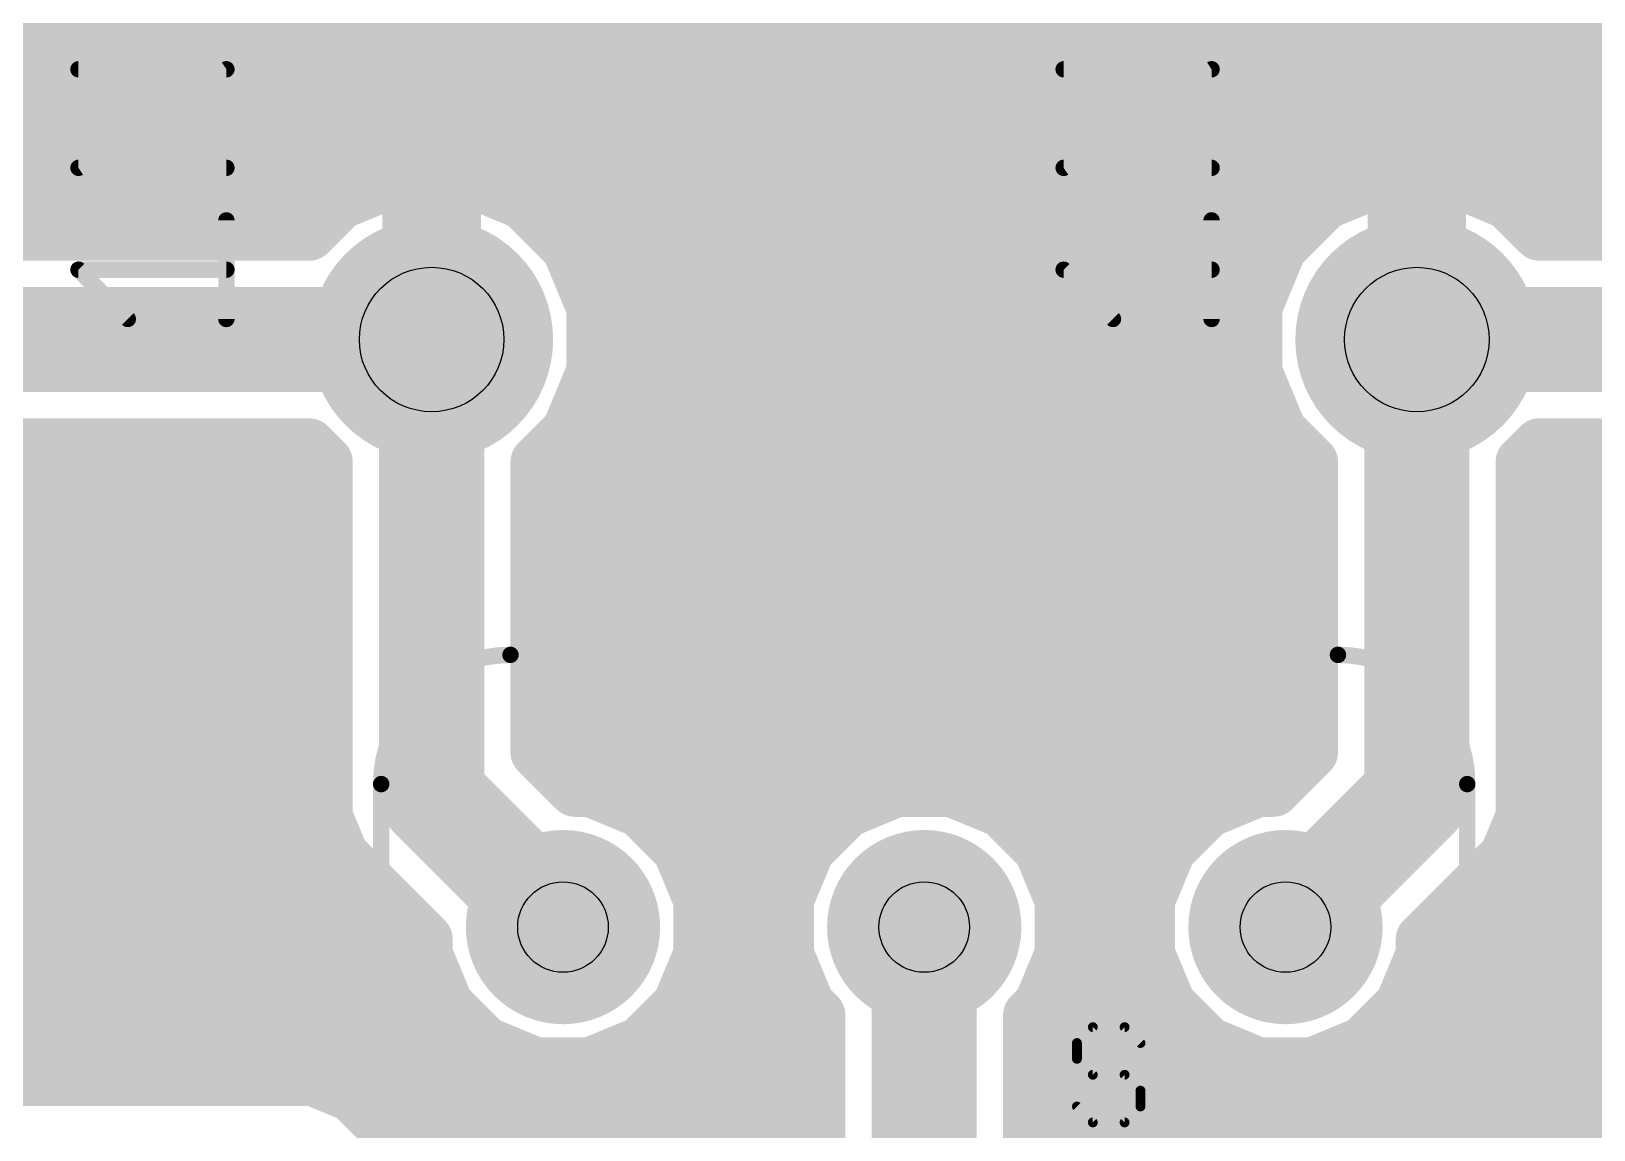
# Model space of a CAD drawing. Extents: x 0 to 35.2, y 0 to 45.7.
# Drawn here: x 10.87 to 22.96, y 11.67 to 20.17 of the extents above; entities that cross this region are included whole.
import ezdxf

# ---------------------------------------------------------------- set-up
doc = ezdxf.new("R2010")
doc.units = 0
for name, color, linetype in [('16', 175, 'CONTINUOUS'), ('17', 82, 'CONTINUOUS'), ('21', 253, 'CONTINUOUS'), ('27', 253, 'CONTINUOUS'), ('29', 253, 'CONTINUOUS'), ('30', 253, 'CONTINUOUS'), ('44', 253, 'CONTINUOUS'), ('51', 253, 'CONTINUOUS')]:
    doc.layers.add(name, color=color, linetype=linetype)

# ---------------------------------------------------------------- blocks, each defined once
blk = doc.blocks.new('RECT')
blk.add_solid([(-0.5, -0.5), (0.5, -0.5), (-0.5, 0.5), (0.5, 0.5)])
blk = doc.blocks.new('ROUNDP')
at = {"const_width": 0.5}
blk.add_lwpolyline([(0, -0.25, 1), (0, 0.25, 1), (0, -0.25)], format="xyb", dxfattribs=at)

msp = doc.modelspace()

# ---------------------------------------------------------------- linework, layer by layer
at = {"layer": '16'}
for points, const_width in [([(1.2192, 20.32), (34.0108, 20.32)], 0.4064), ([(1.2192, 19.9136), (34.0108, 19.9136)], 0.4064), ([(1.2192, 19.5072), (34.0108, 19.5072)], 0.4064), ([(1.2192, 19.1008), (34.0108, 19.1008)], 0.4064), ([(13.7224, 19.0246), (13.265, 18.8351)], 0.4064), ([(14.2176, 19.0246), (13.7224, 19.0246)], 0.4064), ([(14.675, 18.8351), (14.2176, 19.0246)], 0.4064), ([(21.3424, 19.0246), (20.885, 18.8351)], 0.4064), ([(21.8376, 19.0246), (21.3424, 19.0246)], 0.4064), ([(22.295, 18.8351), (21.8376, 19.0246)], 0.4064), ([(13.265, 18.8351), (13.0227, 18.5928)], 0.4064), ([(15.0251, 18.485), (14.675, 18.8351)], 0.4064), ([(20.885, 18.8351), (20.5349, 18.485)], 0.4064), ([(22.5373, 18.5928), (22.295, 18.8351)], 0.4064), ([(5.9257, 18.6944), (13.1243, 18.6944)], 0.4064), ([(14.8157, 18.6944), (20.7443, 18.6944)], 0.4064), ([(22.4357, 18.6944), (29.6343, 18.6944)], 0.4064), ([(13.0227, 18.5928), (6.0273, 18.5928)], 0.4064), ([(29.5327, 18.5928), (22.5373, 18.5928)], 0.4064), ([(15.2146, 18.0276), (15.0251, 18.485)], 0.4064), ([(20.5349, 18.485), (20.3454, 18.0276)], 0.4064), ([(15.1067, 18.288), (20.4533, 18.288)], 0.4064), ([(5.08, 17.78), (13.97, 17.78)], 0.8128), ([(13.97, 17.78), (13.97, 14.2494)], 0.8128), ([(15.2146, 17.5324), (15.2146, 18.0276)], 0.4064), ([(20.3454, 18.0276), (20.3454, 17.5324)], 0.4064), ([(21.59, 17.78), (30.48, 17.78)], 0.8128), ([(21.59, 17.78), (21.59, 14.2494)], 0.8128), ([(15.2146, 17.8816), (20.3454, 17.8816)], 0.4064), ([(15.0251, 17.075), (15.2146, 17.5324)], 0.4064), ([(15.1909, 17.4752), (20.3691, 17.4752)], 0.4064), ([(20.3454, 17.5324), (20.5349, 17.075)], 0.4064), ([(6.0273, 16.9672), (13.0227, 16.9672)], 0.4064), ([(13.0227, 16.9672), (13.1572, 16.8327)], 0.4064), ([(14.7828, 16.8327), (15.0251, 17.075)], 0.4064), ([(15.0189, 17.0688), (20.5411, 17.0688)], 0.4064), ([(20.5349, 17.075), (20.7772, 16.8327)], 0.4064), ([(22.4028, 16.8327), (22.5373, 16.9672)], 0.4064), ([(22.5373, 16.9672), (29.5327, 16.9672)], 0.4064), ([(13.1572, 16.8327), (13.1572, 14.0877)], 0.4064), ([(14.7828, 14.5861), (14.7828, 16.8327)], 0.4064), ([(20.7772, 16.8327), (20.7772, 14.5861)], 0.4064), ([(22.4028, 14.0877), (22.4028, 16.8327)], 0.4064), ([(5.6342, 16.6624), (13.1572, 16.6624)], 0.4064), ([(14.7828, 16.6624), (20.7772, 16.6624)], 0.4064), ([(22.4028, 16.6624), (29.9258, 16.6624)], 0.4064), ([(1.2192, 16.256), (13.1572, 16.256)], 0.4064), ([(14.7828, 16.256), (20.7772, 16.256)], 0.4064), ([(22.4028, 16.256), (34.0108, 16.256)], 0.4064), ([(1.2192, 15.8496), (13.1572, 15.8496)], 0.4064), ([(14.7828, 15.8496), (20.7772, 15.8496)], 0.4064), ([(22.4028, 15.8496), (34.0108, 15.8496)], 0.4064), ([(1.2192, 15.4432), (13.1572, 15.4432)], 0.4064), ([(14.7828, 15.4432), (20.7772, 15.4432)], 0.4064), ([(22.4028, 15.4432), (34.0108, 15.4432)], 0.4064), ([(1.2192, 15.0368), (13.1572, 15.0368)], 0.4064), ([(14.7828, 15.0368), (20.7772, 15.0368)], 0.4064), ([(22.4028, 15.0368), (34.0108, 15.0368)], 0.4064), ([(1.2192, 14.6304), (13.1572, 14.6304)], 0.4064), ([(14.7828, 14.6304), (20.7772, 14.6304)], 0.4064), ([(15.0791, 14.2898), (14.7828, 14.5861)], 0.4064), ([(20.7772, 14.5861), (20.4809, 14.2898)], 0.4064), ([(22.4028, 14.6304), (34.0108, 14.6304)], 0.4064), ([(13.97, 14.2494), (14.986, 13.2334)], 0.8128), ([(21.59, 14.2494), (20.574, 13.2334)], 0.8128), ([(1.2192, 14.224), (13.1572, 14.224)], 0.4064), ([(15.1961, 14.2898), (15.0791, 14.2898)], 0.4064), ([(15.5844, 14.129), (15.1961, 14.2898)], 0.4064), ([(15.355, 14.224), (17.411, 14.224)], 0.4064), ([(17.5699, 14.2898), (17.1816, 14.129)], 0.4064), ([(17.9901, 14.2898), (17.5699, 14.2898)], 0.4064), ([(18.3784, 14.129), (17.9901, 14.2898)], 0.4064), ([(18.149, 14.224), (20.205, 14.224)], 0.4064), ([(20.3639, 14.2898), (19.9756, 14.129)], 0.4064), ([(20.4809, 14.2898), (20.3639, 14.2898)], 0.4064), ([(22.4028, 14.224), (34.0108, 14.224)], 0.4064), ([(13.1572, 14.0877), (13.2809, 13.789)], 0.4064), ([(15.8816, 13.8318), (15.5844, 14.129)], 0.4064), ([(17.1816, 14.129), (16.8844, 13.8318)], 0.4064), ([(18.6756, 13.8318), (18.3784, 14.129)], 0.4064), ([(19.9756, 14.129), (19.6784, 13.8318)], 0.4064), ([(22.2791, 13.789), (22.4028, 14.0877)], 0.4064), ([(1.2192, 13.8176), (13.2691, 13.8176)], 0.4064), ([(16.0424, 13.4435), (15.8816, 13.8318)], 0.4064), ([(15.8875, 13.8176), (16.8785, 13.8176)], 0.4064), ([(16.8844, 13.8318), (16.7236, 13.4435)], 0.4064), ([(18.8364, 13.4435), (18.6756, 13.8318)], 0.4064), ([(18.6815, 13.8176), (19.6725, 13.8176)], 0.4064), ([(19.6784, 13.8318), (19.5176, 13.4435)], 0.4064), ([(22.2909, 13.8176), (34.0108, 13.8176)], 0.4064), ([(13.2809, 13.789), (13.5096, 13.5603)], 0.4064), ([(21.6304, 13.1403), (22.2791, 13.789)], 0.4064), ([(13.5096, 13.5603), (13.5096, 13.5603)], 0.4064), ([(13.5096, 13.5603), (13.9296, 13.1403)], 0.4064), ([(1.2192, 13.4112), (13.6587, 13.4112)], 0.4064), ([(16.0424, 13.0233), (16.0424, 13.4435)], 0.4064), ([(16.0424, 13.4112), (16.7236, 13.4112)], 0.4064), ([(16.7236, 13.4435), (16.7236, 13.0233)], 0.4064), ([(17.78, 13.2334), (17.78, 7.62)], 0.8128), ([(18.8364, 13.0233), (18.8364, 13.4435)], 0.4064), ([(18.8364, 13.4112), (19.5176, 13.4112)], 0.4064), ([(19.5176, 13.4435), (19.5176, 13.0233)], 0.4064), ([(21.9013, 13.4112), (34.0108, 13.4112)], 0.4064), ([(13.9296, 13.1403), (13.9296, 13.0233)], 0.4064), ([(21.6304, 13.0233), (21.6304, 13.1403)], 0.4064), ([(1.2192, 13.0048), (13.9372, 13.0048)], 0.4064), ([(13.9296, 13.0233), (14.0904, 12.635)], 0.4064), ([(15.8816, 12.635), (16.0424, 13.0233)], 0.4064), ([(16.0347, 13.0048), (16.7312, 13.0048)], 0.4064), ([(16.7236, 13.0233), (16.8844, 12.635)], 0.4064), ([(18.6756, 12.635), (18.8364, 13.0233)], 0.4064), ([(18.8287, 13.0048), (19.5252, 13.0048)], 0.4064), ([(19.5176, 13.0233), (19.6784, 12.635)], 0.4064), ([(21.4696, 12.635), (21.6304, 13.0233)], 0.4064), ([(21.6227, 13.0048), (34.0108, 13.0048)], 0.4064), ([(14.0904, 12.635), (14.3876, 12.3378)], 0.4064), ([(15.5844, 12.3378), (15.8816, 12.635)], 0.4064), ([(16.8844, 12.635), (16.9672, 12.5522)], 0.4064), ([(18.5928, 12.5522), (18.6756, 12.635)], 0.4064), ([(19.6784, 12.635), (19.9756, 12.3378)], 0.4064), ([(21.1724, 12.3378), (21.4696, 12.635)], 0.4064), ([(1.2192, 12.5984), (14.127, 12.5984)], 0.4064), ([(15.845, 12.5984), (16.921, 12.5984)], 0.4064), ([(16.9672, 12.5522), (16.9672, 7.4583)], 0.4064), ([(18.5928, 7.9567), (18.5928, 12.5522)], 0.4064), ([(18.639, 12.5984), (19.715, 12.5984)], 0.4064), ([(21.433, 12.5984), (34.0108, 12.5984)], 0.4064), ([(14.3876, 12.3378), (14.7759, 12.177)], 0.4064), ([(15.1961, 12.177), (15.5844, 12.3378)], 0.4064), ([(19.9756, 12.3378), (20.3639, 12.177)], 0.4064), ([(20.7841, 12.177), (21.1724, 12.3378)], 0.4064), ([(6.9566, 12.192), (14.7397, 12.192)], 0.4064), ([(14.7759, 12.177), (15.1961, 12.177)], 0.4064), ([(15.2323, 12.192), (16.9672, 12.192)], 0.4064), ([(18.5928, 12.192), (20.3277, 12.192)], 0.4064), ([(20.3639, 12.177), (20.7841, 12.177)], 0.4064), ([(20.8203, 12.192), (28.6034, 12.192)], 0.4064), ([(13.0517, 12.0528), (7.1708, 12.0528)], 0.4064), ([(13.3504, 11.9291), (13.0517, 12.0528)], 0.4064), ([(15.4464, 9.8331), (13.3504, 11.9291)], 0.4064), ([(13.4939, 11.7856), (16.9672, 11.7856)], 0.4064), ([(18.5928, 11.7856), (28.1542, 11.7856)], 0.4064)]:
    msp.add_lwpolyline(points, dxfattribs=dict(at, const_width=const_width))
for points, const_width in [([(13.7224, 19.1262, 1), (13.7224, 18.923)], 0.2032), ([(13.7613, 18.9307, 1), (13.6836, 19.1185)], 0.2032), ([(14.2564, 19.1185, 1), (14.1787, 18.9307)], 0.2032), ([(14.2176, 18.923, 1), (14.2176, 19.1262)], 0.2032), ([(21.3424, 19.1262, 1), (21.3424, 18.923)], 0.2032), ([(21.3813, 18.9307, 1), (21.3036, 19.1185)], 0.2032), ([(21.8764, 19.1185, 1), (21.7987, 18.9307)], 0.2032), ([(21.8376, 18.923, 1), (21.8376, 19.1262)], 0.2032), ([(13.2261, 18.929, 1), (13.3039, 18.7413)], 0.2032), ([(13.3368, 18.7633, 1), (13.1931, 18.907)], 0.2032), ([(14.7468, 18.907, 1), (14.6032, 18.7633)], 0.2032), ([(14.6361, 18.7413, 1), (14.7139, 18.929)], 0.2032), ([(20.8461, 18.929, 1), (20.9239, 18.7413)], 0.2032), ([(20.9568, 18.7633, 1), (20.8131, 18.907)], 0.2032), ([(22.3668, 18.907, 1), (22.2232, 18.7633)], 0.2032), ([(22.2561, 18.7413, 1), (22.3339, 18.929)], 0.2032), ([(13.1243, 18.5928, 1), (13.1243, 18.796)], 0.2032), ([(14.8157, 18.796, 1), (14.8157, 18.5928)], 0.2032), ([(20.7443, 18.5928, 1), (20.7443, 18.796)], 0.2032), ([(22.4357, 18.796, 1), (22.4357, 18.5928)], 0.2032), ([(12.9508, 18.6646, 1), (13.0945, 18.521)], 0.2032), ([(13.0227, 18.4912, 1), (13.0227, 18.6944)], 0.2032), ([(22.5373, 18.6944, 1), (22.5373, 18.4912)], 0.2032), ([(22.4655, 18.521, 1), (22.6092, 18.6646)], 0.2032), ([(15.119, 18.5239, 1), (14.9313, 18.4461)], 0.2032), ([(14.9533, 18.4132, 1), (15.097, 18.5568)], 0.2032), ([(20.463, 18.5568, 1), (20.6067, 18.4132)], 0.2032), ([(20.6287, 18.4461, 1), (20.441, 18.5239)], 0.2032), ([(15.1067, 18.3896, 1), (15.1067, 18.1864)], 0.2032), ([(20.4533, 18.1864, 1), (20.4533, 18.3896)], 0.2032), ([(14.1732, 17.78, 1), (13.7668, 17.78)], 0.4064), ([(13.97, 17.5768, 1), (13.97, 17.9832)], 0.4064), ([(15.3162, 18.0276, 1), (15.113, 18.0276)], 0.2032), ([(15.1207, 17.9887, 1), (15.3085, 18.0664)], 0.2032), ([(20.447, 18.0276, 1), (20.2438, 18.0276)], 0.2032), ([(20.2515, 18.0664, 1), (20.4393, 17.9887)], 0.2032), ([(21.59, 17.9832, 1), (21.59, 17.5768)], 0.4064), ([(21.7932, 17.78, 1), (21.3868, 17.78)], 0.4064), ([(15.2146, 17.9832, 1), (15.2146, 17.78)], 0.2032), ([(20.3454, 17.78, 1), (20.3454, 17.9832)], 0.2032), ([(15.1909, 17.5768, 1), (15.1909, 17.3736)], 0.2032), ([(15.3085, 17.4936, 1), (15.1207, 17.5713)], 0.2032), ([(20.4393, 17.5713, 1), (20.2515, 17.4936)], 0.2032), ([(20.3691, 17.3736, 1), (20.3691, 17.5768)], 0.2032), ([(15.113, 17.5324, 1), (15.3162, 17.5324)], 0.2032), ([(20.2438, 17.5324, 1), (20.447, 17.5324)], 0.2032), ([(13.0945, 17.039, 1), (12.9508, 16.8954)], 0.2032), ([(13.0227, 16.8656, 1), (13.0227, 17.0688)], 0.2032), ([(15.0189, 17.1704, 1), (15.0189, 16.9672)], 0.2032), ([(14.9313, 17.1139, 1), (15.119, 17.0361)], 0.2032), ([(15.097, 17.0031, 1), (14.9533, 17.1468)], 0.2032), ([(20.6067, 17.1468, 1), (20.463, 17.0031)], 0.2032), ([(20.441, 17.0361, 1), (20.6287, 17.1139)], 0.2032), ([(20.5411, 16.9672, 1), (20.5411, 17.1704)], 0.2032), ([(22.5373, 17.0688, 1), (22.5373, 16.8656)], 0.2032), ([(22.6092, 16.8954, 1), (22.4655, 17.039)], 0.2032), ([(13.2588, 16.8327, 1), (13.0556, 16.8327)], 0.2032), ([(13.0854, 16.7608, 1), (13.229, 16.9045)], 0.2032), ([(14.8844, 16.8327, 1), (14.6812, 16.8327)], 0.2032), ([(14.711, 16.9045, 1), (14.8546, 16.7608)], 0.2032), ([(20.8788, 16.8327, 1), (20.6756, 16.8327)], 0.2032), ([(20.7054, 16.7608, 1), (20.849, 16.9045)], 0.2032), ([(22.5044, 16.8327, 1), (22.3012, 16.8327)], 0.2032), ([(22.331, 16.9045, 1), (22.4746, 16.7608)], 0.2032), ([(13.1572, 16.5608, 1), (13.1572, 16.764)], 0.2032), ([(14.7828, 16.764, 1), (14.7828, 16.5608)], 0.2032), ([(20.7772, 16.5608, 1), (20.7772, 16.764)], 0.2032), ([(22.4028, 16.764, 1), (22.4028, 16.5608)], 0.2032), ([(13.1572, 16.1544, 1), (13.1572, 16.3576)], 0.2032), ([(14.7828, 16.3576, 1), (14.7828, 16.1544)], 0.2032), ([(20.7772, 16.1544, 1), (20.7772, 16.3576)], 0.2032), ([(22.4028, 16.3576, 1), (22.4028, 16.1544)], 0.2032), ([(13.1572, 15.748, 1), (13.1572, 15.9512)], 0.2032), ([(14.7828, 15.9512, 1), (14.7828, 15.748)], 0.2032), ([(20.7772, 15.748, 1), (20.7772, 15.9512)], 0.2032), ([(22.4028, 15.9512, 1), (22.4028, 15.748)], 0.2032), ([(13.1572, 15.3416, 1), (13.1572, 15.5448)], 0.2032), ([(14.7828, 15.5448, 1), (14.7828, 15.3416)], 0.2032), ([(20.7772, 15.3416, 1), (20.7772, 15.5448)], 0.2032), ([(22.4028, 15.5448, 1), (22.4028, 15.3416)], 0.2032), ([(13.1572, 14.9352, 1), (13.1572, 15.1384)], 0.2032), ([(14.7828, 15.1384, 1), (14.7828, 14.9352)], 0.2032), ([(20.7772, 14.9352, 1), (20.7772, 15.1384)], 0.2032), ([(22.4028, 15.1384, 1), (22.4028, 14.9352)], 0.2032), ([(13.1572, 14.5288, 1), (13.1572, 14.732)], 0.2032), ([(14.7828, 14.732, 1), (14.7828, 14.5288)], 0.2032), ([(14.8546, 14.6579, 1), (14.711, 14.5142)], 0.2032), ([(20.849, 14.5142, 1), (20.7054, 14.6579)], 0.2032), ([(20.7772, 14.5288, 1), (20.7772, 14.732)], 0.2032), ([(22.4028, 14.732, 1), (22.4028, 14.5288)], 0.2032), ([(14.1137, 14.3931, 1), (13.8263, 14.1057)], 0.4064), ([(14.6812, 14.5861, 1), (14.8844, 14.5861)], 0.2032), ([(20.6756, 14.5861, 1), (20.8788, 14.5861)], 0.2032), ([(21.7337, 14.1057, 1), (21.4463, 14.3931)], 0.4064), ([(13.1572, 14.1224, 1), (13.1572, 14.3256)], 0.2032), ([(13.7668, 14.2494, 1), (14.1732, 14.2494)], 0.4064), ([(15.0791, 14.3914, 1), (15.0791, 14.1882)], 0.2032), ([(15.0072, 14.218, 1), (15.1509, 14.3616)], 0.2032), ([(15.235, 14.3837, 1), (15.1573, 14.1959)], 0.2032), ([(15.1961, 14.1882, 1), (15.1961, 14.3914)], 0.2032), ([(15.355, 14.3256, 1), (15.355, 14.1224)], 0.2032), ([(17.411, 14.1224, 1), (17.411, 14.3256)], 0.2032), ([(17.5699, 14.3914, 1), (17.5699, 14.1882)], 0.2032), ([(17.6087, 14.1959, 1), (17.531, 14.3837)], 0.2032), ([(18.029, 14.3837, 1), (17.9513, 14.1959)], 0.2032), ([(17.9901, 14.1882, 1), (17.9901, 14.3914)], 0.2032), ([(18.149, 14.3256, 1), (18.149, 14.1224)], 0.2032), ([(20.205, 14.1224, 1), (20.205, 14.3256)], 0.2032), ([(20.3639, 14.3914, 1), (20.3639, 14.1882)], 0.2032), ([(20.4027, 14.1959, 1), (20.325, 14.3837)], 0.2032), ([(20.4091, 14.3616, 1), (20.5528, 14.218)], 0.2032), ([(20.4809, 14.1882, 1), (20.4809, 14.3914)], 0.2032), ([(21.3868, 14.2494, 1), (21.7932, 14.2494)], 0.4064), ([(22.4028, 14.3256, 1), (22.4028, 14.1224)], 0.2032), ([(13.2511, 14.1266, 1), (13.0633, 14.0488)], 0.2032), ([(15.6562, 14.2008, 1), (15.5126, 14.0571)], 0.2032), ([(15.5455, 14.0351, 1), (15.6233, 14.2228)], 0.2032), ([(17.1427, 14.2228, 1), (17.2205, 14.0351)], 0.2032), ([(17.2534, 14.0571, 1), (17.1098, 14.2008)], 0.2032), ([(18.4502, 14.2008, 1), (18.3066, 14.0571)], 0.2032), ([(18.3395, 14.0351, 1), (18.4173, 14.2228)], 0.2032), ([(19.9367, 14.2228, 1), (20.0145, 14.0351)], 0.2032), ([(20.0474, 14.0571, 1), (19.9038, 14.2008)], 0.2032), ([(22.4967, 14.0488, 1), (22.3089, 14.1266)], 0.2032), ([(13.0556, 14.0877, 1), (13.2588, 14.0877)], 0.2032), ([(22.3012, 14.0877, 1), (22.5044, 14.0877)], 0.2032), ([(13.2691, 13.716, 1), (13.2691, 13.9192)], 0.2032), ([(15.9754, 13.8707, 1), (15.7877, 13.7929)], 0.2032), ([(15.8875, 13.9192, 1), (15.8875, 13.716)], 0.2032), ([(16.9783, 13.7929, 1), (16.7906, 13.8707)], 0.2032), ([(16.8785, 13.716, 1), (16.8785, 13.9192)], 0.2032), ([(18.7694, 13.8707, 1), (18.5817, 13.7929)], 0.2032), ([(18.6815, 13.9192, 1), (18.6815, 13.716)], 0.2032), ([(19.7723, 13.7929, 1), (19.5846, 13.8707)], 0.2032), ([(19.6725, 13.716, 1), (19.6725, 13.9192)], 0.2032), ([(22.2909, 13.9192, 1), (22.2909, 13.716)], 0.2032), ([(13.3528, 13.8608, 1), (13.2091, 13.7171)], 0.2032), ([(13.1871, 13.7501, 1), (13.3748, 13.8279)], 0.2032), ([(15.8097, 13.76, 1), (15.9534, 13.9036)], 0.2032), ([(16.8126, 13.9036, 1), (16.9563, 13.76)], 0.2032), ([(18.6037, 13.76, 1), (18.7474, 13.9036)], 0.2032), ([(19.6066, 13.9036, 1), (19.7503, 13.76)], 0.2032), ([(22.1852, 13.8279, 1), (22.3729, 13.7501)], 0.2032), ([(22.3509, 13.7171, 1), (22.2072, 13.8608)], 0.2032), ([(13.5814, 13.6322, 1), (13.4377, 13.4885)], 0.2032), ([(13.5096, 13.6619, 1), (13.5096, 13.4587)], 0.2032), ([(13.4377, 13.4885, 1), (13.5814, 13.6322)], 0.2032), ([(13.5096, 13.4587, 1), (13.5096, 13.6619)], 0.2032), ([(13.6587, 13.3096, 1), (13.6587, 13.5128)], 0.2032), ([(14.8423, 13.0897, 1), (15.1297, 13.3771)], 0.4064), ([(16.144, 13.4435, 1), (15.9408, 13.4435)], 0.2032), ([(16.0424, 13.5128, 1), (16.0424, 13.3096)], 0.2032), ([(15.9485, 13.4047, 1), (16.1363, 13.4824)], 0.2032), ([(16.8252, 13.4435, 1), (16.622, 13.4435)], 0.2032), ([(16.6297, 13.4824, 1), (16.8175, 13.4047)], 0.2032), ([(16.7236, 13.3096, 1), (16.7236, 13.5128)], 0.2032), ([(17.9832, 13.2334, 1), (17.5768, 13.2334)], 0.4064), ([(18.938, 13.4435, 1), (18.7348, 13.4435)], 0.2032), ([(18.8364, 13.5128, 1), (18.8364, 13.3096)], 0.2032), ([(18.7425, 13.4047, 1), (18.9303, 13.4824)], 0.2032), ([(19.6192, 13.4435, 1), (19.416, 13.4435)], 0.2032), ([(19.4237, 13.4824, 1), (19.6115, 13.4047)], 0.2032), ([(19.5176, 13.3096, 1), (19.5176, 13.5128)], 0.2032), ([(20.4303, 13.3771, 1), (20.7177, 13.0897)], 0.4064), ([(21.9013, 13.5128, 1), (21.9013, 13.3096)], 0.2032), ([(14.0312, 13.1403, 1), (13.828, 13.1403)], 0.2032), ([(13.8578, 13.0685, 1), (14.0014, 13.2122)], 0.2032), ([(21.732, 13.1403, 1), (21.5288, 13.1403)], 0.2032), ([(21.5586, 13.2122, 1), (21.7022, 13.0685)], 0.2032), ([(14.0235, 13.0621, 1), (13.8357, 12.9844)], 0.2032), ([(13.9372, 12.9032, 1), (13.9372, 13.1064)], 0.2032), ([(16.0347, 13.1064, 1), (16.0347, 12.9032)], 0.2032), ([(16.1363, 12.9844, 1), (15.9485, 13.0621)], 0.2032), ([(16.8175, 13.0621, 1), (16.6297, 12.9844)], 0.2032), ([(16.7312, 12.9032, 1), (16.7312, 13.1064)], 0.2032), ([(18.8287, 13.1064, 1), (18.8287, 12.9032)], 0.2032), ([(18.9303, 12.9844, 1), (18.7425, 13.0621)], 0.2032), ([(19.6115, 13.0621, 1), (19.4237, 12.9844)], 0.2032), ([(19.5252, 12.9032, 1), (19.5252, 13.1064)], 0.2032), ([(21.6227, 13.1064, 1), (21.6227, 12.9032)], 0.2032), ([(21.7243, 12.9844, 1), (21.5365, 13.0621)], 0.2032), ([(13.828, 13.0233, 1), (14.0312, 13.0233)], 0.2032), ([(15.9408, 13.0233, 1), (16.144, 13.0233)], 0.2032), ([(16.622, 13.0233, 1), (16.8252, 13.0233)], 0.2032), ([(18.7348, 13.0233, 1), (18.938, 13.0233)], 0.2032), ([(19.416, 13.0233, 1), (19.6192, 13.0233)], 0.2032), ([(21.5288, 13.0233, 1), (21.732, 13.0233)], 0.2032), ([(14.1623, 12.7068, 1), (14.0186, 12.5632)], 0.2032), ([(15.9534, 12.5632, 1), (15.8097, 12.7068)], 0.2032), ([(16.9563, 12.7068, 1), (16.8126, 12.5632)], 0.2032), ([(18.7474, 12.5632, 1), (18.6037, 12.7068)], 0.2032), ([(19.7503, 12.7068, 1), (19.6066, 12.5632)], 0.2032), ([(21.5414, 12.5632, 1), (21.3977, 12.7068)], 0.2032), ([(13.9966, 12.5961, 1), (14.1843, 12.6739)], 0.2032), ([(14.127, 12.4968, 1), (14.127, 12.7)], 0.2032), ([(15.845, 12.7, 1), (15.845, 12.4968)], 0.2032), ([(15.7877, 12.6739, 1), (15.9754, 12.5961)], 0.2032), ([(16.7906, 12.5961, 1), (16.9783, 12.6739)], 0.2032), ([(17.0688, 12.5522, 1), (16.8656, 12.5522)], 0.2032), ([(16.8954, 12.4804, 1), (17.039, 12.6241)], 0.2032), ([(16.921, 12.4968, 1), (16.921, 12.7)], 0.2032), ([(18.6944, 12.5522, 1), (18.4912, 12.5522)], 0.2032), ([(18.521, 12.6241, 1), (18.6646, 12.4804)], 0.2032), ([(18.639, 12.7, 1), (18.639, 12.4968)], 0.2032), ([(18.5817, 12.6739, 1), (18.7694, 12.5961)], 0.2032), ([(19.5846, 12.5961, 1), (19.7723, 12.6739)], 0.2032), ([(19.715, 12.4968, 1), (19.715, 12.7)], 0.2032), ([(21.433, 12.7, 1), (21.433, 12.4968)], 0.2032), ([(21.3757, 12.6739, 1), (21.5634, 12.5961)], 0.2032), ([(14.4265, 12.4317, 1), (14.3487, 12.244)], 0.2032), ([(14.3158, 12.266, 1), (14.4594, 12.4097)], 0.2032), ([(15.5126, 12.4097, 1), (15.6562, 12.266)], 0.2032), ([(15.6233, 12.244, 1), (15.5455, 12.4317)], 0.2032), ([(20.0145, 12.4317, 1), (19.9367, 12.244)], 0.2032), ([(19.9038, 12.266, 1), (20.0474, 12.4097)], 0.2032), ([(21.1006, 12.4097, 1), (21.2442, 12.266)], 0.2032), ([(21.2113, 12.244, 1), (21.1335, 12.4317)], 0.2032), ([(14.7759, 12.2786, 1), (14.7759, 12.0754)], 0.2032), ([(14.737, 12.0831, 1), (14.8147, 12.2709)], 0.2032), ([(14.7397, 12.0904, 1), (14.7397, 12.2936)], 0.2032), ([(15.1573, 12.2709, 1), (15.235, 12.0831)], 0.2032), ([(15.2323, 12.2936, 1), (15.2323, 12.0904)], 0.2032), ([(15.1961, 12.0754, 1), (15.1961, 12.2786)], 0.2032), ([(16.9672, 12.0904, 1), (16.9672, 12.2936)], 0.2032), ([(18.5928, 12.2936, 1), (18.5928, 12.0904)], 0.2032), ([(20.3639, 12.2786, 1), (20.3639, 12.0754)], 0.2032), ([(20.325, 12.0831, 1), (20.4027, 12.2709)], 0.2032), ([(20.3277, 12.0904, 1), (20.3277, 12.2936)], 0.2032), ([(20.7453, 12.2709, 1), (20.823, 12.0831)], 0.2032), ([(20.8203, 12.2936, 1), (20.8203, 12.0904)], 0.2032), ([(20.7841, 12.0754, 1), (20.7841, 12.2786)], 0.2032), ([(13.0906, 12.1467, 1), (13.0128, 11.9589)], 0.2032), ([(13.0517, 11.9512, 1), (13.0517, 12.1544)], 0.2032), ([(13.4223, 12.0009, 1), (13.2786, 11.8572)], 0.2032), ([(13.3115, 11.8352, 1), (13.3893, 12.0229)], 0.2032), ([(13.4939, 11.8872, 1), (13.4939, 11.684)], 0.2032), ([(16.9672, 11.684, 1), (16.9672, 11.8872)], 0.2032), ([(18.5928, 11.8872, 1), (18.5928, 11.684)], 0.2032)]:
    msp.add_lwpolyline(points, format="xyb", dxfattribs=dict(at, const_width=const_width))
at = {"layer": '21'}
for points, const_width in [([(14.58, 15.34, 0.4142), (13.58, 14.34)], 0.127), ([(14.58, 15.3718, 1), (14.58, 15.3082)], 0.0635), ([(14.58, 15.3082, 1), (14.58, 15.3718)], 0.0635), ([(20.98, 15.3718, 1), (20.98, 15.3082)], 0.0635), ([(21.98, 14.34, 0.4142), (20.98, 15.34)], 0.127), ([(20.98, 15.3082, 1), (20.98, 15.3718)], 0.0635), ([(13.6118, 14.34, 1), (13.5482, 14.34)], 0.0635), ([(22.0117, 14.34, 1), (21.9483, 14.34)], 0.0635), ([(13.5482, 14.34, 1), (13.6118, 14.34)], 0.0635), ([(21.9483, 14.34, 1), (22.0117, 14.34)], 0.0635)]:
    msp.add_lwpolyline(points, format="xyb", dxfattribs=dict(at, const_width=const_width))
at = {"layer": '21', "const_width": 0.127}
for points in [[(20.98, 15.34), (14.58, 15.34)], [(13.58, 14.34), (13.58, 11.34)], [(21.98, 11.34), (21.98, 14.34)]]:
    msp.add_lwpolyline(points, dxfattribs=at)
at = {"layer": '27'}
for points, const_width in [([(11.2385, 19.1085), (12.3825, 19.8712)], 0.127), ([(12.3825, 19.8712), (11.2385, 19.8712)], 0.127), ([(18.8585, 19.1085), (20.0025, 19.8712)], 0.127), ([(20.0025, 19.8712), (18.8585, 19.8712)], 0.127), ([(12.3825, 19.1085), (11.2385, 19.1085)], 0.127), ([(20.0025, 19.1085), (18.8585, 19.1085)], 0.127), ([(12.3825, 17.9391), (12.3825, 18.7018)], 0.127), ([(20.0025, 17.9391), (20.0025, 18.7018)], 0.127), ([(11.6199, 17.9391), (11.2385, 18.3204)], 0.127), ([(11.2385, 18.3204), (12.3825, 18.3204)], 0.127), ([(19.2399, 17.9391), (18.8585, 18.3204)], 0.127), ([(18.8585, 18.3204), (20.0025, 18.3204)], 0.127), ([(19.084, 12.4593), (18.9611, 12.3365)], 0.0762), ([(19.3297, 12.4593), (19.084, 12.4593)], 0.0762), ([(19.4526, 12.3365), (19.3297, 12.4593)], 0.0762), ([(18.9611, 12.3365), (18.9611, 12.2136)], 0.0762), ([(18.9611, 12.2136), (19.084, 12.0907)], 0.0762), ([(19.084, 12.0907), (19.3297, 12.0907)], 0.0762), ([(19.3297, 12.0907), (19.4526, 11.9678)], 0.0762), ([(19.4526, 11.9678), (19.4526, 11.845)], 0.0762), ([(19.084, 11.7221), (18.9611, 11.845)], 0.0762), ([(19.4526, 11.845), (19.3297, 11.7221)], 0.0762), ([(19.3297, 11.7221), (19.084, 11.7221)], 0.0762)]:
    msp.add_lwpolyline(points, dxfattribs=dict(at, const_width=const_width))
for points, const_width in [([(11.2385, 19.9029, 1), (11.2385, 19.8394)], 0.0635), ([(12.4001, 19.8447, 1), (12.3649, 19.8976)], 0.0635), ([(12.3825, 19.8394, 1), (12.3825, 19.9029)], 0.0635), ([(18.8585, 19.9029, 1), (18.8585, 19.8394)], 0.0635), ([(20.0201, 19.8447, 1), (19.9849, 19.8976)], 0.0635), ([(20.0025, 19.8394, 1), (20.0025, 19.9029)], 0.0635), ([(11.2385, 19.1402, 1), (11.2385, 19.0768)], 0.0635), ([(11.2209, 19.1349, 1), (11.2561, 19.0821)], 0.0635), ([(12.3825, 19.0768, 1), (12.3825, 19.1402)], 0.0635), ([(18.8585, 19.1402, 1), (18.8585, 19.0768)], 0.0635), ([(18.8409, 19.1349, 1), (18.8761, 19.0821)], 0.0635), ([(20.0025, 19.0768, 1), (20.0025, 19.1402)], 0.0635), ([(12.4143, 18.7018, 1), (12.3507, 18.7018)], 0.0635), ([(20.0343, 18.7018, 1), (19.9708, 18.7018)], 0.0635), ([(11.2385, 18.3522, 1), (11.2385, 18.2887)], 0.0635), ([(11.261, 18.3429, 1), (11.2161, 18.298)], 0.0635), ([(12.3825, 18.2887, 1), (12.3825, 18.3522)], 0.0635), ([(18.8585, 18.3522, 1), (18.8585, 18.2887)], 0.0635), ([(18.881, 18.3429, 1), (18.8361, 18.298)], 0.0635), ([(20.0025, 18.2887, 1), (20.0025, 18.3522)], 0.0635), ([(11.5974, 17.9167, 1), (11.6423, 17.9616)], 0.0635), ([(12.3507, 17.9391, 1), (12.4143, 17.9391)], 0.0635), ([(19.2174, 17.9167, 1), (19.2623, 17.9616)], 0.0635), ([(19.9708, 17.9391, 1), (20.0343, 17.9391)], 0.0635), ([(19.084, 12.4784, 1), (19.084, 12.4403)], 0.0381), ([(19.0974, 12.4459, 1), (19.0705, 12.4728)], 0.0381), ([(19.3432, 12.4728, 1), (19.3162, 12.4459)], 0.0381), ([(19.3297, 12.4403, 1), (19.3297, 12.4784)], 0.0381), ([(18.9802, 12.3365, 1), (18.9421, 12.3365)], 0.0381), ([(18.9476, 12.3499, 1), (18.9746, 12.323)], 0.0381), ([(19.4391, 12.323, 1), (19.4661, 12.3499)], 0.0381), ([(18.9746, 12.2271, 1), (18.9476, 12.2001)], 0.0381), ([(18.9421, 12.2136, 1), (18.9802, 12.2136)], 0.0381), ([(19.084, 12.1098, 1), (19.084, 12.0717)], 0.0381), ([(19.0705, 12.0772, 1), (19.0974, 12.1042)], 0.0381), ([(19.3432, 12.1042, 1), (19.3162, 12.0772)], 0.0381), ([(19.3297, 12.0717, 1), (19.3297, 12.1098)], 0.0381), ([(19.4716, 11.9678, 1), (19.4335, 11.9678)], 0.0381), ([(19.4391, 11.9544, 1), (19.4661, 11.9813)], 0.0381), ([(18.9746, 11.8584, 1), (18.9476, 11.8315)], 0.0381), ([(19.4335, 11.845, 1), (19.4716, 11.845)], 0.0381), ([(19.4661, 11.8315, 1), (19.4391, 11.8584)], 0.0381), ([(19.084, 11.7412, 1), (19.084, 11.7031)], 0.0381), ([(19.0705, 11.7086, 1), (19.0974, 11.7356)], 0.0381), ([(19.3162, 11.7356, 1), (19.3432, 11.7086)], 0.0381), ([(19.3297, 11.7031, 1), (19.3297, 11.7412)], 0.0381)]:
    msp.add_lwpolyline(points, format="xyb", dxfattribs=dict(at, const_width=const_width))
at = {"layer": '44'}
for centre, radius in [((13.97, 17.78), 0.5588), ((21.59, 17.78), 0.5588), ((14.986, 13.2334), 0.35), ((17.78, 13.2334), 0.35), ((20.574, 13.2334), 0.35)]:
    msp.add_circle(centre, radius, dxfattribs=at)
at = {"layer": '51', "const_width": 0.762}
for points in [[(13.97, 17.78), (13.97, 18.796)], [(21.59, 17.78), (21.59, 18.796)]]:
    msp.add_lwpolyline(points, dxfattribs=at)
at = {"layer": '51', "const_width": 0.381}
for points in [[(14.1605, 18.796, 1), (13.7795, 18.796)], [(21.7805, 18.796, 1), (21.3995, 18.796)], [(13.7795, 17.78, 1), (14.1605, 17.78)], [(21.3995, 17.78, 1), (21.7805, 17.78)]]:
    msp.add_lwpolyline(points, format="xyb", dxfattribs=at)

# ---------------------------------------------------------------- block references
at = {"layer": '17'}
for p, xscale, yscale, rotation in [((13.97, 17.78), 1.6764, 1.6764, 270), ((13.97, 17.78), 1.6764, 1.6764, 270), ((21.59, 17.78), 1.6764, 1.6764, 270), ((21.59, 17.78), 1.6764, 1.6764, 270), ((14.986, 13.2334), 1.3, 1.3, 180), ((14.986, 13.2334), 1.3, 1.3, 180), ((17.78, 13.2334), 1.3, 1.3, 180), ((17.78, 13.2334), 1.3, 1.3, 180), ((20.574, 13.2334), 1.3, 1.3, 180), ((20.574, 13.2334), 1.3, 1.3, 180)]:
    msp.add_blockref('ROUNDP', p, dxfattribs=dict(at, xscale=xscale, yscale=yscale, rotation=rotation))
at = {"layer": '21', "xscale": 1.905, "yscale": 0.762, "rotation": 270}
for p in [(13.97, 19.8755), (21.59, 19.8755)]:
    msp.add_blockref('RECT', p, dxfattribs=at)
at = {"layer": '29'}
for p, xscale, yscale, rotation in [((13.97, 17.78), 1.8796, 1.8796, 270), ((21.59, 17.78), 1.8796, 1.8796, 270), ((14.986, 13.2334), 1.5032, 1.5032, 180), ((17.78, 13.2334), 1.5032, 1.5032, 180), ((20.574, 13.2334), 1.5032, 1.5032, 180)]:
    msp.add_blockref('ROUNDP', p, dxfattribs=dict(at, xscale=xscale, yscale=yscale, rotation=rotation))
at = {"layer": '30'}
for p, xscale, yscale, rotation in [((13.97, 17.78), 1.8796, 1.8796, 270), ((21.59, 17.78), 1.8796, 1.8796, 270), ((14.986, 13.2334), 1.5032, 1.5032, 180), ((17.78, 13.2334), 1.5032, 1.5032, 180), ((20.574, 13.2334), 1.5032, 1.5032, 180)]:
    msp.add_blockref('ROUNDP', p, dxfattribs=dict(at, xscale=xscale, yscale=yscale, rotation=rotation))

doc.saveas('drawing.dxf')
